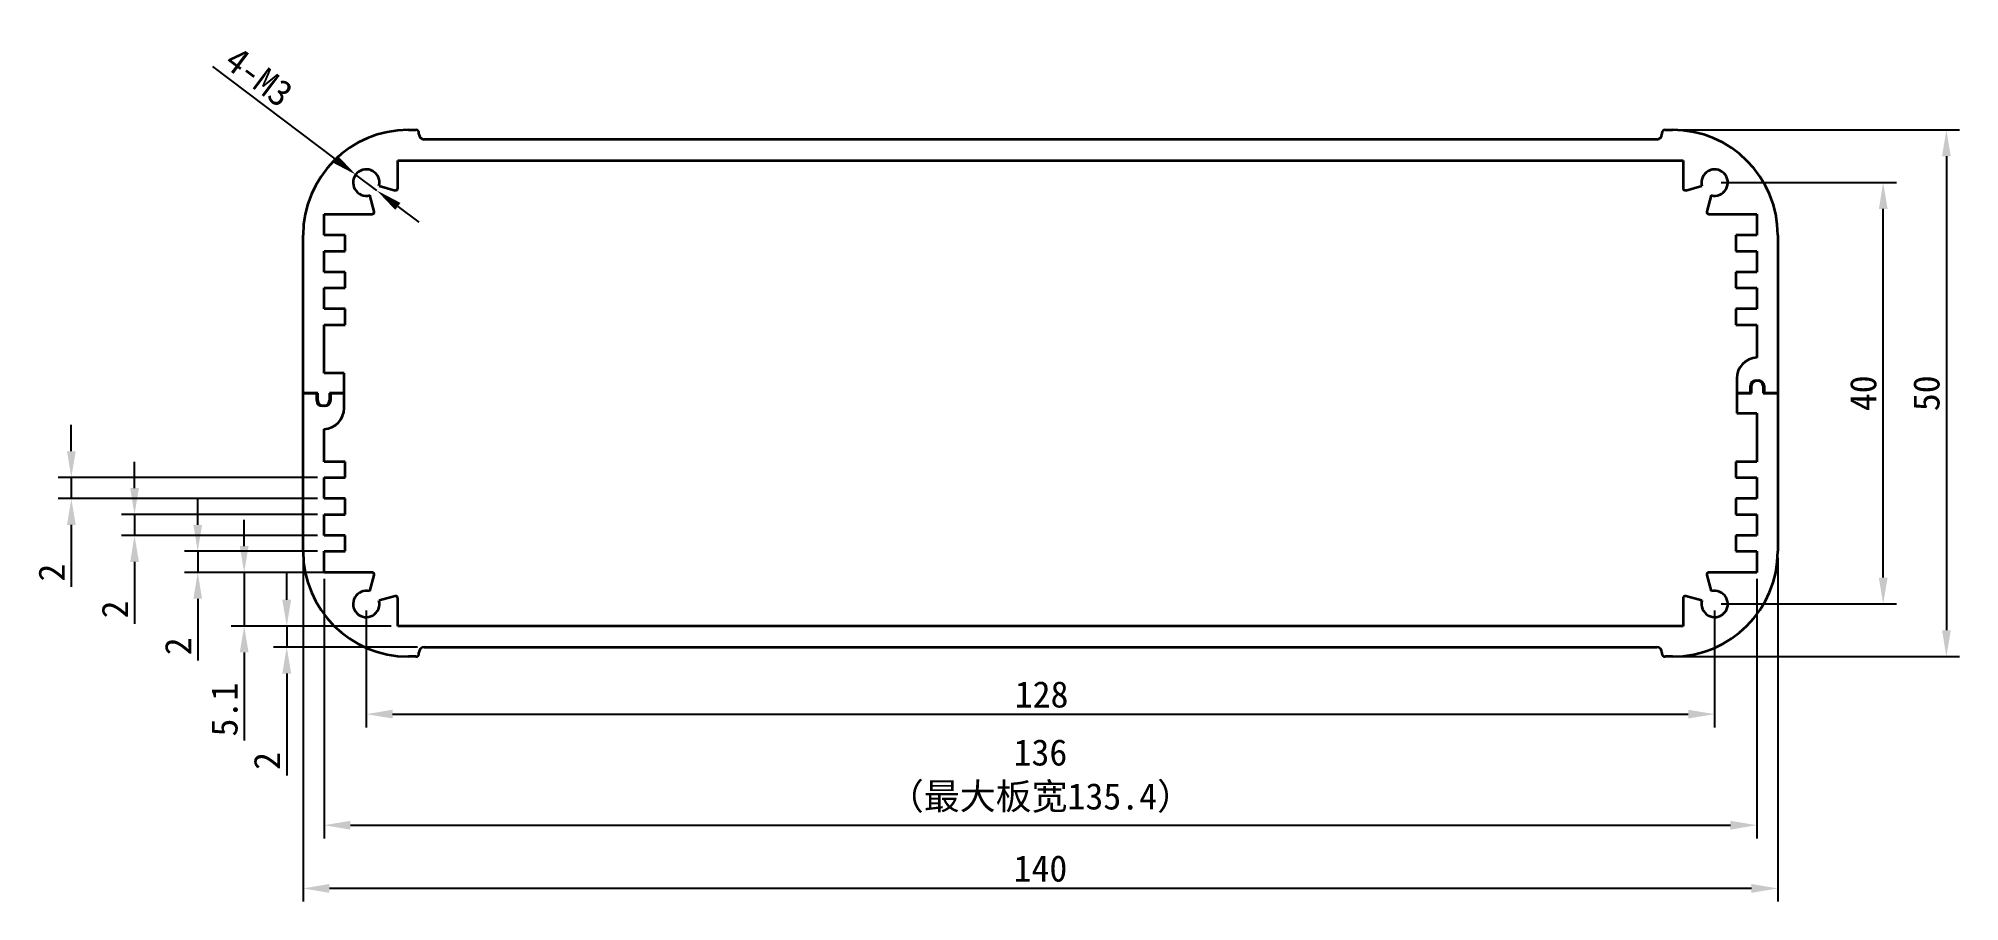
# Model space of a CAD drawing. Header units: millimetres. Extents: x 44 to 227, y 82 to 164.
import ezdxf

# ---------------------------------------------------------------- set-up
doc = ezdxf.new("R2010")
doc.units = ezdxf.units.MM
doc.header["$PDSIZE"] = -1
doc.layers.add('文字层', color=30, linetype='Continuous', lineweight=25)
doc.layers.add('细实线层', color=7, linetype='Continuous')
doc.styles.get("Standard").update_dxf_attribs({"font": 'simhei.ttf'})
doc.dimstyles.new('ISO-25', dxfattribs={"dimtxt": 2.5, "dimasz": 2.5, "dimexe": 1.25, "dimexo": 0.625, "dimtad": 1, "dimdec": 1, "dimdsep": 46, "dimtxsty": 'Standard', "dimcen": 2.5, "dimadec": 0, "dimazin": 0, "dimtfac": 1, "dimtdec": 1, "dimtmove": 0, "dimatfit": 3, "dimfxl": 1, "dimarcsym": 0})

# ---------------------------------------------------------------- blocks, each defined once
blk = doc.blocks.new('_D')
at = {"layer": 'Defpoints', "color": 0}
for p in [(74.55, 150.6), (76.54, 149.1)]:
    blk.add_point(p, dxfattribs=at)
at = {"layer": '细实线层', "color": 0, "lineweight": -2}
for p, q in [((60.94, 160.87), (72.55, 152.11)), ((76.54, 149.1), (74.55, 150.6)), ((78.54, 147.59), (80.53, 146.09))]:
    blk.add_line(p, q, dxfattribs=at)
at = {"layer": '细实线层', "color": 0}
for points in [[(72.8, 152.44), (72.3, 151.78), (74.55, 150.6)], [(78.79, 147.92), (78.29, 147.26), (76.54, 149.1)]]:
    blk.add_solid(points, dxfattribs=at)
at = {"layer": '细实线层', "color": 0, "insert": (65.35, 159.89), "char_height": 2.5, "attachment_point": 5, "rotation": 322.9605}
blk.add_mtext('4-M3', dxfattribs=at)
blk = doc.blocks.new('_D_1')
at = {"layer": 'Defpoints', "color": 0}
for p in [(75.54, 109.85), (203.54, 109.85), (203.54, 99.39)]:
    blk.add_point(p, dxfattribs=at)
at = {"layer": '细实线层', "color": 0, "lineweight": -2}
for p, q in [((75.54, 109.23), (75.54, 98.14)), ((203.54, 109.23), (203.54, 98.14)), ((78.04, 99.39), (201.04, 99.39))]:
    blk.add_line(p, q, dxfattribs=at)
at = {"layer": '细实线层', "color": 0}
for points in [[(78.04, 99.81), (78.04, 98.98), (75.54, 99.39)], [(201.04, 99.81), (201.04, 98.98), (203.54, 99.39)]]:
    blk.add_solid(points, dxfattribs=at)
at = {"layer": '细实线层', "color": 0, "insert": (139.65, 102.52), "char_height": 2.5, "attachment_point": 2}
blk.add_mtext('128', dxfattribs=at)
blk = doc.blocks.new('_D_2')
at = {"layer": 'Defpoints', "color": 0}
for p in [(203.54, 149.85), (219.54, 149.85), (203.54, 109.85)]:
    blk.add_point(p, dxfattribs=at)
at = {"layer": '细实线层', "color": 0, "lineweight": -2}
for p, q in [((204.17, 149.85), (220.79, 149.85)), ((219.54, 112.35), (219.54, 147.35)), ((204.17, 109.85), (220.79, 109.85))]:
    blk.add_line(p, q, dxfattribs=at)
at = {"layer": '细实线层', "color": 0}
for points in [[(219.13, 147.35), (219.96, 147.35), (219.54, 149.85)], [(219.13, 112.35), (219.96, 112.35), (219.54, 109.85)]]:
    blk.add_solid(points, dxfattribs=at)
at = {"layer": '细实线层', "color": 0, "insert": (216.39, 129.85), "char_height": 2.5, "attachment_point": 2, "rotation": 90}
blk.add_mtext('40', dxfattribs=at)
blk = doc.blocks.new('_D_3')
at = {"layer": 'Defpoints', "color": 0}
for p in [(69.54, 114.85), (209.54, 114.85), (69.54, 82.85)]:
    blk.add_point(p, dxfattribs=at)
at = {"layer": '细实线层', "color": 0, "lineweight": -2}
for p, q in [((69.54, 114.23), (69.54, 81.6)), ((209.54, 114.23), (209.54, 81.6)), ((207.04, 82.85), (72.04, 82.85))]:
    blk.add_line(p, q, dxfattribs=at)
at = {"layer": '细实线层', "color": 0}
for points in [[(72.04, 83.27), (72.04, 82.43), (69.54, 82.85)], [(207.04, 83.27), (207.04, 82.43), (209.54, 82.85)]]:
    blk.add_solid(points, dxfattribs=at)
at = {"layer": '细实线层', "color": 0, "insert": (139.54, 86), "char_height": 2.5, "attachment_point": 2}
blk.add_mtext('140', dxfattribs=at)
blk = doc.blocks.new('_D_4')
at = {"layer": 'Defpoints', "color": 0}
for p in [(199.54, 154.85), (199.54, 104.85), (225.54, 104.85)]:
    blk.add_point(p, dxfattribs=at)
at = {"layer": '细实线层', "color": 0, "lineweight": -2}
for p, q in [((200.17, 154.85), (226.79, 154.85)), ((225.54, 152.35), (225.54, 107.35)), ((200.17, 104.85), (226.79, 104.85))]:
    blk.add_line(p, q, dxfattribs=at)
at = {"layer": '细实线层', "color": 0}
for points in [[(225.13, 152.35), (225.96, 152.35), (225.54, 154.85)], [(225.13, 107.35), (225.96, 107.35), (225.54, 104.85)]]:
    blk.add_solid(points, dxfattribs=at)
at = {"layer": '细实线层', "color": 0, "insert": (222.39, 129.85), "char_height": 2.5, "attachment_point": 2, "rotation": 90}
blk.add_mtext('50', dxfattribs=at)
blk = doc.blocks.new('_D_5')
at = {"layer": 'Defpoints', "color": 0}
for p in [(71.54, 112.85), (207.54, 112.85), (207.54, 88.85)]:
    blk.add_point(p, dxfattribs=at)
at = {"layer": '文字层', "color": 0, "lineweight": -2}
for p, q in [((71.54, 112.23), (71.54, 87.6)), ((207.54, 112.23), (207.54, 87.6)), ((74.04, 88.85), (205.04, 88.85))]:
    blk.add_line(p, q, dxfattribs=at)
at = {"layer": '文字层', "color": 0}
for points in [[(74.04, 89.27), (74.04, 88.43), (71.54, 88.85)], [(205.04, 89.27), (205.04, 88.43), (207.54, 88.85)]]:
    blk.add_solid(points, dxfattribs=at)
at = {"layer": '文字层', "color": 0, "insert": (139.54, 97.01), "char_height": 2.5, "attachment_point": 2}
blk.add_mtext('136\\P（最大板宽135.4）', dxfattribs=at)
blk = doc.blocks.new('_D_6')
at = {"layer": 'Defpoints', "color": 0}
for p in [(78.54, 107.75), (67.99, 105.75), (81.04, 105.75)]:
    blk.add_point(p, dxfattribs=at)
at = {"layer": '细实线层', "color": 0, "lineweight": -2}
for p, q in [((67.99, 110.25), (67.99, 112.75)), ((77.92, 107.75), (66.74, 107.75)), ((67.99, 107.75), (67.99, 105.75)), ((80.42, 105.75), (66.74, 105.75)), ((67.99, 103.25), (67.99, 93.58))]:
    blk.add_line(p, q, dxfattribs=at)
at = {"layer": '细实线层', "color": 0}
for points in [[(67.57, 110.25), (68.41, 110.25), (67.99, 107.75)], [(67.57, 103.25), (68.41, 103.25), (67.99, 105.75)]]:
    blk.add_solid(points, dxfattribs=at)
at = {"layer": '细实线层', "color": 0, "insert": (64.86, 94.95), "char_height": 2.5, "attachment_point": 2, "rotation": 90}
blk.add_mtext('2', dxfattribs=at)
blk = doc.blocks.new('_D_7')
at = {"layer": 'Defpoints', "color": 0}
for p in [(76.09, 112.85), (63.95, 107.75), (78.54, 107.75)]:
    blk.add_point(p, dxfattribs=at)
at = {"layer": '细实线层', "color": 0, "lineweight": -2}
for p, q in [((63.95, 115.35), (63.95, 117.85)), ((75.46, 112.85), (62.7, 112.85)), ((63.95, 112.85), (63.95, 107.75)), ((77.92, 107.75), (62.7, 107.75)), ((63.95, 105.25), (63.95, 96.89))]:
    blk.add_line(p, q, dxfattribs=at)
at = {"layer": '细实线层', "color": 0}
for points in [[(63.53, 115.35), (64.37, 115.35), (63.95, 112.85)], [(63.53, 105.25), (64.37, 105.25), (63.95, 107.75)]]:
    blk.add_solid(points, dxfattribs=at)
at = {"layer": '细实线层', "color": 0, "insert": (60.82, 99.82), "char_height": 2.5, "attachment_point": 2, "rotation": 90}
blk.add_mtext('5.1', dxfattribs=at)
blk = doc.blocks.new('_D_8')
at = {"layer": 'Defpoints', "color": 0}
for p in [(59.54, 114.85), (71.54, 114.85), (71.54, 112.85)]:
    blk.add_point(p, dxfattribs=at)
at = {"layer": '细实线层', "color": 0, "lineweight": -2}
for p, q in [((59.54, 117.35), (59.54, 119.85)), ((70.92, 114.85), (58.29, 114.85)), ((59.54, 114.85), (59.54, 112.85)), ((70.92, 112.85), (58.29, 112.85)), ((59.54, 110.35), (59.54, 104.47))]:
    blk.add_line(p, q, dxfattribs=at)
at = {"layer": '细实线层', "color": 0}
for points in [[(59.13, 117.35), (59.96, 117.35), (59.54, 114.85)], [(59.13, 110.35), (59.96, 110.35), (59.54, 112.85)]]:
    blk.add_solid(points, dxfattribs=at)
at = {"layer": '细实线层', "color": 0, "insert": (56.42, 105.83), "char_height": 2.5, "attachment_point": 2, "rotation": 90}
blk.add_mtext('2', dxfattribs=at)
blk = doc.blocks.new('_D_9')
at = {"layer": 'Defpoints', "color": 0}
for p in [(53.54, 118.35), (71.54, 118.35), (71.54, 116.35)]:
    blk.add_point(p, dxfattribs=at)
at = {"layer": '细实线层', "color": 0, "lineweight": -2}
for p, q in [((53.54, 120.85), (53.54, 123.35)), ((70.92, 118.35), (52.29, 118.35)), ((53.54, 118.35), (53.54, 116.35)), ((70.92, 116.35), (52.29, 116.35)), ((53.54, 113.85), (53.54, 107.97))]:
    blk.add_line(p, q, dxfattribs=at)
at = {"layer": '细实线层', "color": 0}
for points in [[(53.13, 120.85), (53.96, 120.85), (53.54, 118.35)], [(53.13, 113.85), (53.96, 113.85), (53.54, 116.35)]]:
    blk.add_solid(points, dxfattribs=at)
at = {"layer": '细实线层', "color": 0, "insert": (50.42, 109.33), "char_height": 2.5, "attachment_point": 2, "rotation": 90}
blk.add_mtext('2', dxfattribs=at)
blk = doc.blocks.new('_D_10')
at = {"layer": 'Defpoints', "color": 0}
for p in [(47.54, 121.85), (71.54, 121.85), (71.54, 119.85)]:
    blk.add_point(p, dxfattribs=at)
at = {"layer": '细实线层', "color": 0, "lineweight": -2}
for p, q in [((47.54, 124.35), (47.54, 126.85)), ((70.92, 121.85), (46.29, 121.85)), ((47.54, 121.85), (47.54, 119.85)), ((70.92, 119.85), (46.29, 119.85)), ((47.54, 117.35), (47.54, 111.47))]:
    blk.add_line(p, q, dxfattribs=at)
at = {"layer": '细实线层', "color": 0}
for points in [[(47.13, 124.35), (47.96, 124.35), (47.54, 121.85)], [(47.13, 117.35), (47.96, 117.35), (47.54, 119.85)]]:
    blk.add_solid(points, dxfattribs=at)
at = {"layer": '细实线层', "color": 0, "insert": (44.42, 112.83), "char_height": 2.5, "attachment_point": 2, "rotation": 90}
blk.add_mtext('2', dxfattribs=at)

msp = doc.modelspace()

# ---------------------------------------------------------------- linework, layer by layer
at = {"color": 7, "linetype": 'Continuous', "lineweight": 35}
for p, q in [((79.54, 154.85), (80.24, 154.85)), ((80.54, 154.45), (80.54, 154.55)), ((198.04, 153.95), (81.04, 153.95)), ((198.54, 154.55), (198.54, 154.45)), ((198.84, 154.85), (199.54, 154.85)), ((78.54, 149.31), (78.54, 151.95)), ((78.54, 151.95), (200.54, 151.95)), ((200.54, 151.95), (200.54, 149.31)), ((76.28, 147.1), (75.87, 148.64)), ((76.75, 149.53), (78.29, 149.11)), ((200.8, 149.11), (202.34, 149.53)), ((203.22, 148.64), (202.81, 147.1)), ((71.54, 146.85), (76.09, 146.85)), ((71.54, 144.85), (71.54, 146.85)), ((203, 146.85), (207.54, 146.85)), ((207.54, 146.85), (207.54, 144.85)), ((69.54, 129.85), (69.54, 144.85)), ((73.54, 144.85), (71.54, 144.85)), ((73.54, 143.35), (73.54, 144.85)), ((205.54, 144.85), (205.54, 143.35)), ((207.54, 144.85), (205.54, 144.85)), ((209.54, 144.85), (209.54, 129.85)), ((71.54, 143.35), (73.54, 143.35)), ((71.54, 141.35), (71.54, 143.35)), ((205.54, 143.35), (207.54, 143.35)), ((207.54, 143.35), (207.54, 141.35)), ((73.54, 141.35), (71.54, 141.35)), ((73.54, 139.85), (73.54, 141.35)), ((207.54, 141.35), (205.54, 141.35)), ((205.54, 141.35), (205.54, 139.85)), ((71.54, 139.85), (73.54, 139.85)), ((71.54, 137.85), (71.54, 139.85)), ((205.54, 139.85), (207.54, 139.85)), ((207.54, 139.85), (207.54, 137.85)), ((73.54, 137.85), (71.54, 137.85)), ((73.54, 136.35), (73.54, 137.85)), ((207.54, 137.85), (205.54, 137.85)), ((205.54, 137.85), (205.54, 136.35)), ((71.54, 136.35), (73.54, 136.35)), ((71.54, 131.75), (71.54, 136.35)), ((205.54, 136.35), (207.54, 136.35)), ((207.54, 136.35), (207.54, 133.25)), ((73.44, 131.75), (71.54, 131.75)), ((73.44, 129.85), (73.44, 131.75)), ((69.54, 114.85), (69.54, 129.85)), ((69.54, 129.85), (70.84, 129.85)), ((70.94, 129.85), (69.54, 129.85)), ((70.84, 129.15), (70.84, 129.85)), ((70.94, 129.15), (70.94, 129.85)), ((73.44, 129.85), (72.04, 129.85)), ((72.04, 129.85), (72.04, 129.15)), ((72.14, 129.85), (72.14, 129.15)), ((72.14, 129.85), (73.44, 129.85)), ((73.44, 128.45), (73.44, 129.85)), ((205.64, 131.25), (205.64, 129.85)), ((205.64, 129.85), (205.64, 127.95)), ((205.64, 129.85), (207.04, 129.85)), ((206.94, 129.85), (205.64, 129.85)), ((206.94, 129.85), (206.94, 130.55)), ((207.04, 129.85), (207.04, 130.55)), ((207.44, 131.05), (207.74, 131.05)), ((207.54, 131.05), (207.64, 131.05)), ((208.14, 130.55), (208.14, 129.85)), ((208.14, 129.85), (209.54, 129.85)), ((208.24, 130.55), (208.24, 129.85)), ((209.54, 129.85), (208.24, 129.85)), ((209.54, 129.85), (209.54, 114.85)), ((71.64, 128.65), (71.34, 128.65)), ((71.54, 128.65), (71.44, 128.65)), ((205.64, 127.95), (207.54, 127.95)), ((207.54, 127.95), (207.54, 123.35)), ((71.54, 123.35), (71.54, 126.45)), ((73.54, 123.35), (71.54, 123.35)), ((73.54, 121.85), (73.54, 123.35)), ((207.54, 123.35), (205.54, 123.35)), ((205.54, 123.35), (205.54, 121.85)), ((71.54, 121.85), (73.54, 121.85)), ((71.54, 119.85), (71.54, 121.85)), ((205.54, 121.85), (207.54, 121.85)), ((207.54, 121.85), (207.54, 119.85)), ((73.54, 119.85), (71.54, 119.85)), ((73.54, 118.35), (73.54, 119.85)), ((207.54, 119.85), (205.54, 119.85)), ((205.54, 119.85), (205.54, 118.35)), ((71.54, 118.35), (73.54, 118.35)), ((71.54, 116.35), (71.54, 118.35)), ((205.54, 118.35), (207.54, 118.35)), ((207.54, 118.35), (207.54, 116.35)), ((73.54, 116.35), (71.54, 116.35)), ((73.54, 114.85), (73.54, 116.35)), ((207.54, 116.35), (205.54, 116.35)), ((205.54, 116.35), (205.54, 114.85)), ((71.54, 114.85), (73.54, 114.85)), ((71.54, 112.85), (71.54, 114.85)), ((205.54, 114.85), (207.54, 114.85)), ((207.54, 114.85), (207.54, 112.85)), ((76.09, 112.85), (71.54, 112.85)), ((75.87, 111.06), (76.28, 112.6)), ((202.81, 112.6), (203.22, 111.06)), ((207.54, 112.85), (203, 112.85)), ((78.29, 110.59), (76.75, 110.17)), ((78.54, 107.75), (78.54, 110.39)), ((200.54, 110.39), (200.54, 107.75)), ((202.34, 110.17), (200.8, 110.59)), ((200.54, 107.75), (78.54, 107.75)), ((80.24, 104.85), (79.54, 104.85)), ((80.54, 105.15), (80.54, 105.25)), ((81.04, 105.75), (198.04, 105.75)), ((198.54, 105.25), (198.54, 105.15)), ((199.54, 104.85), (198.84, 104.85))]:
    msp.add_line(p, q, dxfattribs=at)
at = {"color": 7, "linetype": 'Continuous'}
for q in [(209.5, 104.85), (209.54, 104.93)]:
    msp.add_line((209.54, 104.85), q, dxfattribs=at)
at = {"color": 7, "linetype": 'Continuous', "lineweight": 35}
for centre, radius, start, end in [((79.54, 144.85), 10, 90, 180), ((80.24, 154.55), 0.3, 0, 90), ((81.04, 154.45), 0.5, 180, 270), ((198.04, 154.45), 0.5, 270, 0), ((198.84, 154.55), 0.3, 90, 180), ((199.54, 144.85), 10, 0, 90), ((75.54, 149.85), 1.25, 345, 285), ((203.54, 149.85), 1.25, 255, 195), ((78.34, 149.31), 0.2, 255, 0), ((200.74, 149.31), 0.2, 180, 285), ((76.09, 147.05), 0.2, 270, 15), ((203, 147.05), 0.2, 165, 270), ((207.64, 131.25), 2, 92.866, 180), ((207.44, 130.55), 0.5, 90, 180), ((207.54, 130.55), 0.5, 90, 180), ((207.64, 130.55), 0.5, 0, 90), ((207.74, 130.55), 0.5, 0, 90), ((71.34, 129.15), 0.5, 180, 270), ((71.44, 129.15), 0.5, 180, 270), ((71.54, 129.15), 0.5, 270, 0), ((71.44, 128.45), 2, 272.866, 0), ((71.64, 129.15), 0.5, 270, 0), ((79.54, 114.85), 10, 180, 270), ((199.54, 114.85), 10, 270, 0), ((76.09, 112.65), 0.2, 345, 90), ((203, 112.65), 0.2, 90, 195), ((75.54, 109.85), 1.25, 75, 15), ((78.34, 110.39), 0.2, 0, 105), ((200.74, 110.39), 0.2, 75, 180), ((203.54, 109.85), 1.25, 165, 105), ((80.24, 105.15), 0.3, 270, 0), ((81.04, 105.25), 0.5, 90, 180), ((198.04, 105.25), 0.5, 0, 90), ((198.84, 105.15), 0.3, 180, 270)]:
    msp.add_arc(centre, radius, start, end, dxfattribs=at)
at = {"color": 7, "linetype": 'Continuous'}
msp.add_point((209.54, 104.85), dxfattribs=at)

# ---------------------------------------------------------------- dimensions: what is measured, and where the dimension line sits
at = {"layer": '文字层'}
dim = msp.add_linear_dim(base=(207.54, 88.85), p1=(71.54, 112.85), p2=(207.54, 112.85), angle=0, text='<>\\P（最大板宽135.4）', dimstyle='ISO-25', dxfattribs=at)
dim.commit()
dim.dimension.update_dxf_attribs({"geometry": '_D_5', "text_midpoint": (139.54, 88.85), "dimtype": 160})
at = {"layer": '细实线层'}
dim = msp.add_diameter_dim_2p(p1=(76.54, 149.1), p2=(74.55, 150.6), text='4-M3', dimstyle='ISO-25', dxfattribs=at)
dim.commit()
dim.dimension.update_dxf_attribs({"geometry": '_D', "text_midpoint": (64.22, 158.4), "dimtype": 163})
for base, p1, p2, picture, middle in [((225.54, 104.85), (199.54, 154.85), (199.54, 104.85), '_D_4', (225.54, 129.85)), ((219.54, 149.85), (203.54, 109.85), (203.54, 149.85), '_D_2', (219.54, 129.85)), ((47.54, 121.85), (71.54, 119.85), (71.54, 121.85), '_D_10', (47.54, 112.83)), ((53.54, 118.35), (71.54, 116.35), (71.54, 118.35), '_D_9', (53.54, 109.33)), ((59.54, 114.85), (71.54, 112.85), (71.54, 114.85), '_D_8', (59.54, 105.83)), ((63.95, 107.75), (76.09, 112.85), (78.54, 107.75), '_D_7', (63.95, 99.82)), ((67.99, 105.75), (78.54, 107.75), (81.04, 105.75), '_D_6', (67.99, 94.95))]:
    dim = msp.add_linear_dim(base=base, p1=p1, p2=p2, angle=90, dimstyle='ISO-25', dxfattribs=at)
    dim.commit()
    dim.dimension.update_dxf_attribs({"geometry": picture, "text_midpoint": middle, "dimtype": 160})
for base, p1, p2, picture, middle in [((69.54, 82.85), (209.54, 114.85), (69.54, 114.85), '_D_3', (139.54, 82.85)), ((203.54, 99.39), (75.54, 109.85), (203.54, 109.85), '_D_1', (139.65, 99.39))]:
    dim = msp.add_linear_dim(base=base, p1=p1, p2=p2, dimstyle='ISO-25', dxfattribs=at)
    dim.commit()
    dim.dimension.update_dxf_attribs({"geometry": picture, "text_midpoint": middle, "dimtype": 160})

doc.saveas('drawing.dxf')
